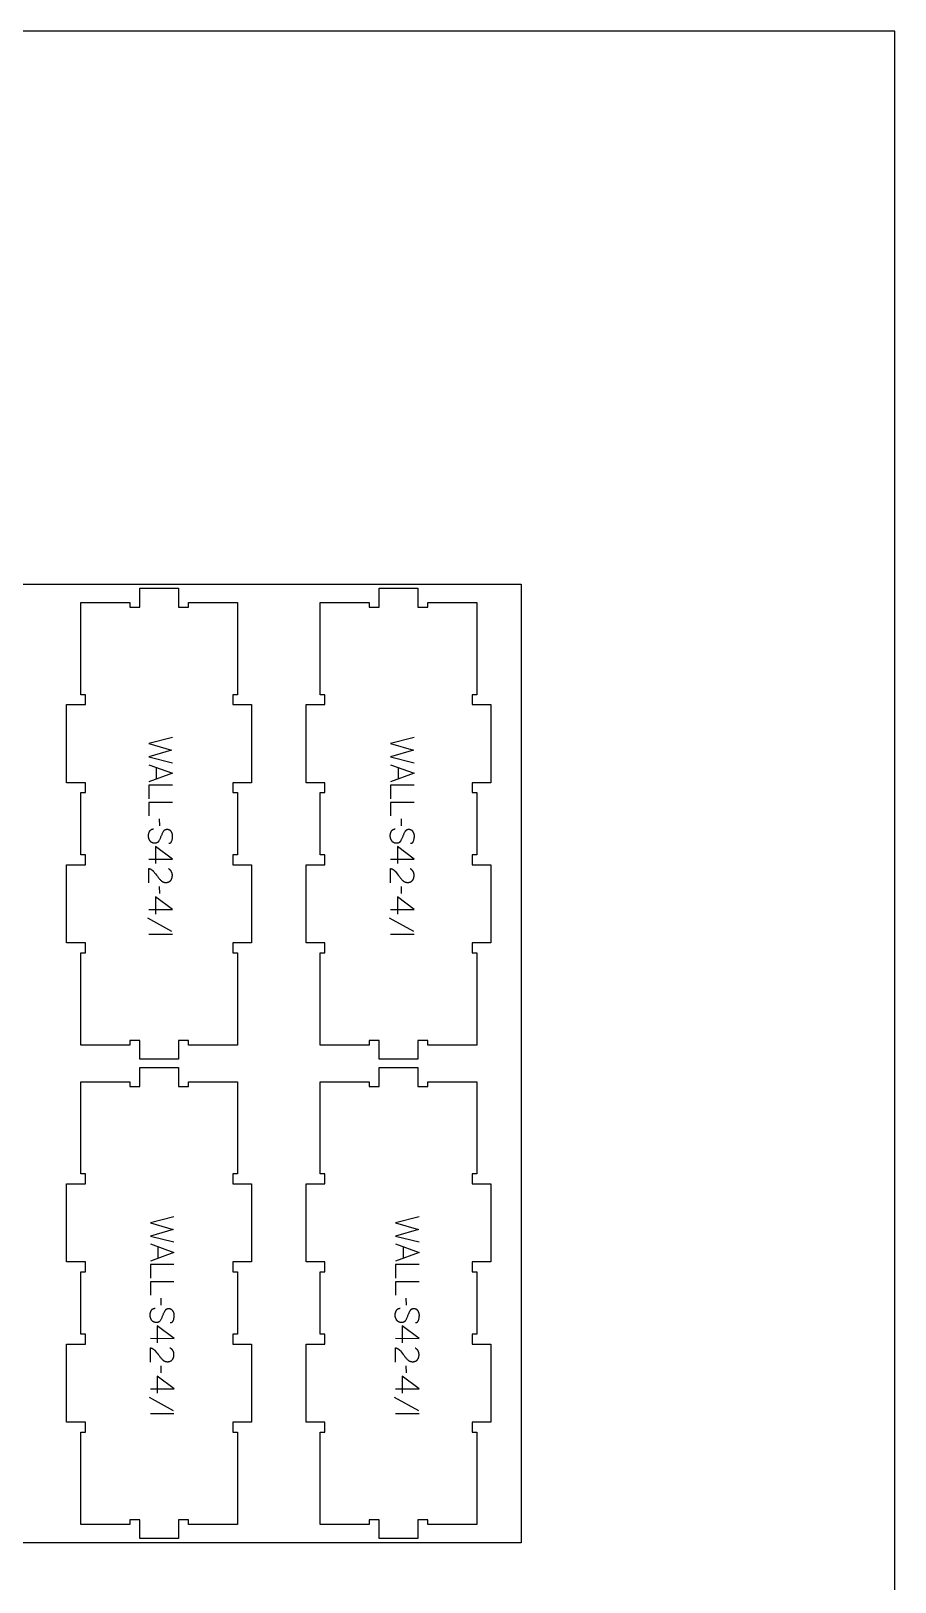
# Model space of a CAD drawing. Extents: x 0 to 4485, y 0 to 10771.
# Drawn here: x 2083 to 3183, y 5619 to 7593 of the extents above; entities that cross this region are included whole.
import ezdxf

# ---------------------------------------------------------------- set-up
doc = ezdxf.new("R2010")
doc.units = 0
for name, color, linetype in [('0_SHEET_SPRUCEPLY_2440X122', 1, 'CONTINUOUS'), ('1_ANYTOOL_1MMDEEP_LABELS_S', 2, 'CONTINUOUS'), ('4_ANYTOOL_CUTTHROUGH_OUTSI', 5, 'CONTINUOUS'), ('DONOTCUT', 7, 'CONTINUOUS')]:
    doc.layers.add(name, color=color, linetype=linetype)

msp = doc.modelspace()

# ---------------------------------------------------------------- linework, layer by layer
at = {"layer": '0_SHEET_SPRUCEPLY_2440X122'}
msp.add_lwpolyline([(2707.5, 6889.4), (2707.5, 5669.4), (267.5, 5669.4), (267.5, 6889.4)], close=True, dxfattribs=at)
at = {"layer": '1_ANYTOOL_1MMDEEP_LABELS_S', "color": 2}
for points in [[(2263.3, 6694.3), (2233.3, 6686.6), (2262.4, 6678.2), (2233.3, 6669.7), (2263.3, 6662.2)], [(2571.1, 6694.3), (2541.1, 6686.6), (2570.2, 6678.2), (2541.1, 6669.7), (2571.1, 6662.2)], [(2233.3, 6659.6), (2263.3, 6648.7), (2233.3, 6637.7)], [(2242.8, 6656.1), (2242.8, 6641.2)], [(2541.1, 6659.6), (2571.1, 6648.7), (2541.1, 6637.7)], [(2550.7, 6656.1), (2550.7, 6641.2)], [(2263.3, 6633.4), (2233.3, 6633.4), (2233.3, 6616.3)], [(2571.1, 6633.4), (2541.1, 6633.4), (2541.1, 6616.3)], [(2263.3, 6611.6), (2233.3, 6611.6), (2233.3, 6594.5)], [(2571.1, 6611.6), (2541.1, 6611.6), (2541.1, 6594.5)], [(2258.7, 6559.6), (2258.9, 6559.6), (2259, 6559.6), (2259.1, 6559.6), (2259.2, 6559.6), (2259.2, 6559.6), (2259.3, 6559.6), (2259.4, 6559.6), (2259.5, 6559.6), (2259.6, 6559.6), (2259.7, 6559.7), (2259.8, 6559.7), (2259.8, 6559.7), (2259.9, 6559.7), (2260, 6559.7), (2260.1, 6559.8), (2260.2, 6559.8), (2260.2, 6559.8), (2260.3, 6559.9), (2260.4, 6559.9), (2260.5, 6559.9), (2260.5, 6560), (2260.6, 6560), (2260.7, 6560), (2260.7, 6560.1), (2260.8, 6560.1), (2260.9, 6560.1), (2261, 6560.2), (2261, 6560.2), (2261.1, 6560.3), (2261.1, 6560.3), (2261.2, 6560.4), (2261.3, 6560.4), (2261.3, 6560.5), (2261.4, 6560.5), (2261.5, 6560.6), (2261.5, 6560.7), (2261.6, 6560.7), (2261.6, 6560.8), (2261.7, 6560.8), (2261.7, 6560.9), (2261.8, 6561), (2261.8, 6561), (2261.9, 6561.1), (2261.9, 6561.2), (2262, 6561.3), (2262, 6561.3), (2262.1, 6561.4), (2262.1, 6561.5), (2262.2, 6561.6), (2262.2, 6561.6), (2262.2, 6561.7), (2262.3, 6561.9), (2262.4, 6562.1), (2262.5, 6562.3), (2262.6, 6562.4), (2262.6, 6562.6), (2262.7, 6562.8), (2262.9, 6563.7), (2263.1, 6564.5), (2263.3, 6565.2), (2263.4, 6566), (2263.4, 6566.4), (2263.5, 6566.8), (2263.5, 6567.1), (2263.6, 6567.5), (2263.6, 6567.9), (2263.6, 6568.2), (2263.6, 6568.6), (2263.6, 6569), (2263.6, 6569.1), (2263.6, 6569.3), (2263.6, 6569.5), (2263.6, 6569.7), (2263.6, 6569.9), (2263.6, 6570.1), (2263.5, 6570.3), (2263.5, 6570.5), (2263.5, 6570.7), (2263.4, 6570.8), (2263.4, 6571), (2263.4, 6571.2), (2263.3, 6571.4), (2263.3, 6571.6), (2263.2, 6571.7), (2263.2, 6571.9), (2263.1, 6572.1), (2263, 6572.3), (2263, 6572.4), (2262.9, 6572.6), (2262.8, 6572.8), (2262.8, 6572.9), (2262.7, 6573.1), (2262.6, 6573.3), (2262.5, 6573.4), (2262.4, 6573.6), (2262.3, 6573.8), (2262.2, 6573.9), (2262.1, 6574.1), (2262, 6574.3), (2261.9, 6574.4), (2261.8, 6574.6), (2261.7, 6574.7), (2261.6, 6574.9), (2261.4, 6575), (2261.3, 6575.1), (2261.2, 6575.3), (2261.1, 6575.4), (2260.9, 6575.5), (2260.8, 6575.7), (2260.7, 6575.8), (2260.5, 6575.9), (2260.4, 6576), (2260.2, 6576.1), (2260.1, 6576.2), (2259.9, 6576.3), (2259.7, 6576.3), (2259.6, 6576.4), (2259.4, 6576.5), (2259.3, 6576.6), (2259.1, 6576.6), (2258.9, 6576.7), (2258.7, 6576.8), (2258.6, 6576.8), (2258.4, 6576.9), (2258.2, 6576.9), (2258, 6576.9), (2257.8, 6577), (2257.6, 6577), (2257.4, 6577), (2257.2, 6577), (2257, 6577), (2256.8, 6577), (2256.6, 6577.1), (2256.4, 6577), (2256.2, 6577), (2256, 6577), (2255.8, 6577), (2255.6, 6577), (2255.4, 6577), (2255.2, 6576.9), (2255, 6576.9), (2254.8, 6576.8), (2254.6, 6576.8), (2254.4, 6576.7), (2254.3, 6576.7), (2254.2, 6576.6), (2254.1, 6576.6), (2254, 6576.5), (2253.9, 6576.5), (2253.8, 6576.5), (2253.8, 6576.4), (2253.7, 6576.4), (2253.6, 6576.3), (2253.5, 6576.3), (2253.4, 6576.3), (2253.4, 6576.2), (2253.3, 6576.2), (2253.2, 6576.1), (2253.1, 6576.1), (2253.1, 6576), (2253, 6575.9), (2252.9, 6575.9), (2252.8, 6575.8), (2252.8, 6575.8), (2252.7, 6575.7), (2252.6, 6575.7), (2252.6, 6575.6), (2252.5, 6575.5), (2252.4, 6575.5), (2252.3, 6575.3), (2252.2, 6575.2), (2252.1, 6575), (2252, 6574.9), (2251.8, 6574.7), (2251.7, 6574.6), (2251.6, 6574.4), (2251.5, 6574.2), (2251.1, 6573.5), (2250.8, 6572.8), (2250.4, 6572), (2250, 6571.3), (2249.7, 6570.5), (2249.4, 6569.7), (2249, 6568.9), (2248.7, 6568.1), (2248.4, 6567.2), (2248.1, 6566.4), (2247.7, 6565.6), (2247.4, 6564.9), (2247, 6564.1), (2246.6, 6563.4), (2246.2, 6562.7), (2245.8, 6562), (2245.7, 6561.8), (2245.6, 6561.7), (2245.5, 6561.5), (2245.4, 6561.5), (2245.3, 6561.4), (2245.3, 6561.3), (2245.2, 6561.2), (2245.1, 6561.2), (2245.1, 6561.1), (2245, 6561), (2244.9, 6561), (2244.9, 6560.9), (2244.8, 6560.8), (2244.7, 6560.8), (2244.7, 6560.7), (2244.6, 6560.7), (2244.5, 6560.6), (2244.4, 6560.6), (2244.4, 6560.5), (2244.3, 6560.5), (2244.2, 6560.4), (2244.1, 6560.4), (2244.1, 6560.3), (2244, 6560.3), (2243.9, 6560.2), (2243.8, 6560.2), (2243.7, 6560.1), (2243.7, 6560.1), (2243.6, 6560.1), (2243.5, 6560), (2243.4, 6560), (2243.3, 6560), (2243.2, 6559.9), (2243.1, 6559.9), (2243, 6559.9), (2243, 6559.8), (2242.9, 6559.8), (2242.7, 6559.8), (2242.5, 6559.7), (2242.3, 6559.7), (2242.1, 6559.6), (2241.9, 6559.6), (2241.7, 6559.6), (2241.5, 6559.6), (2241.2, 6559.6), (2241, 6559.6), (2240.8, 6559.6), (2240.6, 6559.6), (2240.3, 6559.6), (2240.1, 6559.6), (2239.9, 6559.7), (2239.7, 6559.7), (2239.4, 6559.7), (2239.2, 6559.8), (2239, 6559.8), (2238.8, 6559.9), (2238.6, 6559.9), (2238.4, 6560), (2238.2, 6560), (2238, 6560.1), (2237.8, 6560.2), (2237.6, 6560.3), (2237.5, 6560.4), (2237.3, 6560.5), (2237.1, 6560.6), (2236.9, 6560.7), (2236.8, 6560.8), (2236.6, 6560.9), (2236.4, 6561), (2236.3, 6561.1), (2236.1, 6561.2), (2236, 6561.4), (2235.8, 6561.5), (2235.7, 6561.6), (2235.5, 6561.8), (2235.4, 6561.9), (2235.3, 6562.1), (2235.2, 6562.3), (2235, 6562.4), (2234.9, 6562.6), (2234.8, 6562.8), (2234.6, 6563.1), (2234.4, 6563.5), (2234.2, 6563.9), (2234, 6564.2), (2233.8, 6564.6), (2233.7, 6565), (2233.6, 6565.2), (2233.5, 6565.4), (2233.5, 6565.6), (2233.4, 6565.8), (2233.4, 6566), (2233.3, 6566.2), (2233.3, 6566.3), (2233.2, 6566.5), (2233.2, 6566.7), (2233.1, 6566.9), (2233.1, 6567.1), (2233.1, 6567.3), (2233, 6567.5), (2233, 6567.7), (2233, 6568.1), (2232.9, 6568.6), (2232.9, 6569), (2232.9, 6569.4), (2232.9, 6569.8), (2233, 6570.2), (2233, 6570.6), (2233.1, 6571), (2233.1, 6571.4), (2233.2, 6571.8), (2233.3, 6572.1), (2233.4, 6572.5), (2233.5, 6572.9), (2233.6, 6573.3), (2233.8, 6573.6), (2233.9, 6574), (2234.1, 6574.3), (2234.3, 6574.7), (2234.5, 6575), (2234.6, 6575.2), (2234.7, 6575.4), (2234.8, 6575.5), (2234.9, 6575.7), (2235, 6575.8), (2235.1, 6576), (2235.2, 6576.1), (2235.4, 6576.2), (2235.5, 6576.4), (2235.6, 6576.5), (2235.7, 6576.6), (2235.9, 6576.7), (2235.9, 6576.8), (2236, 6576.8), (2236.1, 6576.9), (2236.2, 6576.9), (2236.2, 6577), (2236.3, 6577), (2236.4, 6577.1), (2236.4, 6577.1), (2236.5, 6577.1), (2236.6, 6577.2), (2236.7, 6577.2), (2236.7, 6577.3), (2236.8, 6577.3), (2236.9, 6577.3), (2237, 6577.4), (2237, 6577.4), (2237.1, 6577.4), (2237.2, 6577.5), (2237.3, 6577.5), (2237.4, 6577.5), (2237.5, 6577.6), (2237.7, 6577.6), (2237.9, 6577.6), (2238, 6577.7), (2238.2, 6577.7), (2238.4, 6577.7), (2238.6, 6577.8), (2238.8, 6577.8), (2239, 6577.8), (2239.1, 6577.8)], [(2247.2, 6581.8), (2247.1, 6590.6)], [(2566.5, 6559.6), (2566.7, 6559.6), (2566.8, 6559.6), (2566.9, 6559.6), (2567, 6559.6), (2567.1, 6559.6), (2567.2, 6559.6), (2567.2, 6559.6), (2567.3, 6559.6), (2567.4, 6559.6), (2567.5, 6559.7), (2567.6, 6559.7), (2567.7, 6559.7), (2567.7, 6559.7), (2567.8, 6559.7), (2567.9, 6559.8), (2568, 6559.8), (2568.1, 6559.8), (2568.1, 6559.9), (2568.2, 6559.9), (2568.3, 6559.9), (2568.4, 6560), (2568.4, 6560), (2568.5, 6560), (2568.6, 6560.1), (2568.6, 6560.1), (2568.7, 6560.1), (2568.8, 6560.2), (2568.8, 6560.2), (2568.9, 6560.3), (2569, 6560.3), (2569, 6560.4), (2569.1, 6560.4), (2569.2, 6560.5), (2569.2, 6560.5), (2569.3, 6560.6), (2569.3, 6560.7), (2569.4, 6560.7), (2569.4, 6560.8), (2569.5, 6560.8), (2569.6, 6560.9), (2569.6, 6561), (2569.7, 6561), (2569.7, 6561.1), (2569.8, 6561.2), (2569.8, 6561.3), (2569.9, 6561.3), (2569.9, 6561.4), (2569.9, 6561.5), (2570, 6561.6), (2570, 6561.6), (2570.1, 6561.7), (2570.2, 6561.9), (2570.2, 6562.1), (2570.3, 6562.3), (2570.4, 6562.4), (2570.4, 6562.6), (2570.5, 6562.8), (2570.7, 6563.7), (2570.9, 6564.5), (2571.1, 6565.2), (2571.2, 6566), (2571.3, 6566.4), (2571.3, 6566.8), (2571.4, 6567.1), (2571.4, 6567.5), (2571.4, 6567.9), (2571.4, 6568.2), (2571.4, 6568.6), (2571.4, 6569), (2571.4, 6569.1), (2571.4, 6569.3), (2571.4, 6569.5), (2571.4, 6569.7), (2571.4, 6569.9), (2571.4, 6570.1), (2571.4, 6570.3), (2571.3, 6570.5), (2571.3, 6570.7), (2571.3, 6570.8), (2571.2, 6571), (2571.2, 6571.2), (2571.1, 6571.4), (2571.1, 6571.6), (2571, 6571.7), (2571, 6571.9), (2570.9, 6572.1), (2570.9, 6572.3), (2570.8, 6572.4), (2570.7, 6572.6), (2570.7, 6572.8), (2570.6, 6572.9), (2570.5, 6573.1), (2570.4, 6573.3), (2570.3, 6573.4), (2570.2, 6573.6), (2570.1, 6573.8), (2570, 6573.9), (2569.9, 6574.1), (2569.8, 6574.3), (2569.7, 6574.4), (2569.6, 6574.6), (2569.5, 6574.7), (2569.4, 6574.9), (2569.3, 6575), (2569.1, 6575.1), (2569, 6575.3), (2568.9, 6575.4), (2568.8, 6575.5), (2568.6, 6575.7), (2568.5, 6575.8), (2568.3, 6575.9), (2568.2, 6576), (2568, 6576.1), (2567.9, 6576.2), (2567.7, 6576.3), (2567.6, 6576.3), (2567.4, 6576.4), (2567.2, 6576.5), (2567.1, 6576.6), (2566.9, 6576.6), (2566.7, 6576.7), (2566.6, 6576.8), (2566.4, 6576.8), (2566.2, 6576.9), (2566, 6576.9), (2565.8, 6576.9), (2565.6, 6577), (2565.4, 6577), (2565.2, 6577), (2565, 6577), (2564.8, 6577), (2564.6, 6577), (2564.4, 6577.1), (2564.2, 6577), (2564, 6577), (2563.8, 6577), (2563.6, 6577), (2563.4, 6577), (2563.2, 6577), (2563, 6576.9), (2562.8, 6576.9), (2562.6, 6576.8), (2562.4, 6576.8), (2562.3, 6576.7), (2562.1, 6576.7), (2562, 6576.6), (2561.9, 6576.6), (2561.8, 6576.5), (2561.7, 6576.5), (2561.7, 6576.5), (2561.6, 6576.4), (2561.5, 6576.4), (2561.4, 6576.3), (2561.3, 6576.3), (2561.3, 6576.3), (2561.2, 6576.2), (2561.1, 6576.2), (2561, 6576.1), (2561, 6576.1), (2560.9, 6576), (2560.8, 6575.9), (2560.7, 6575.9), (2560.7, 6575.8), (2560.6, 6575.8), (2560.5, 6575.7), (2560.5, 6575.7), (2560.4, 6575.6), (2560.3, 6575.5), (2560.3, 6575.5), (2560.1, 6575.3), (2560, 6575.2), (2559.9, 6575), (2559.8, 6574.9), (2559.7, 6574.7), (2559.6, 6574.6), (2559.5, 6574.4), (2559.4, 6574.2), (2559, 6573.5), (2558.6, 6572.8), (2558.2, 6572), (2557.9, 6571.3), (2557.5, 6570.5), (2557.2, 6569.7), (2556.9, 6568.9), (2556.6, 6568.1), (2556.2, 6567.2), (2555.9, 6566.4), (2555.6, 6565.6), (2555.2, 6564.9), (2554.8, 6564.1), (2554.4, 6563.4), (2554, 6562.7), (2553.6, 6562), (2553.5, 6561.8), (2553.4, 6561.7), (2553.3, 6561.5), (2553.2, 6561.5), (2553.2, 6561.4), (2553.1, 6561.3), (2553, 6561.2), (2553, 6561.2), (2552.9, 6561.1), (2552.8, 6561), (2552.8, 6561), (2552.7, 6560.9), (2552.6, 6560.8), (2552.6, 6560.8), (2552.5, 6560.7), (2552.4, 6560.7), (2552.3, 6560.6), (2552.3, 6560.6), (2552.2, 6560.5), (2552.1, 6560.5), (2552, 6560.4), (2552, 6560.4), (2551.9, 6560.3), (2551.8, 6560.3), (2551.7, 6560.2), (2551.6, 6560.2), (2551.6, 6560.1), (2551.5, 6560.1), (2551.4, 6560.1), (2551.3, 6560), (2551.2, 6560), (2551.1, 6560), (2551, 6559.9), (2551, 6559.9), (2550.9, 6559.9), (2550.8, 6559.8), (2550.7, 6559.8), (2550.5, 6559.8), (2550.3, 6559.7), (2550.1, 6559.7), (2549.9, 6559.6), (2549.7, 6559.6), (2549.5, 6559.6), (2549.3, 6559.6), (2549.1, 6559.6), (2548.9, 6559.6), (2548.6, 6559.6), (2548.4, 6559.6), (2548.2, 6559.6), (2547.9, 6559.6), (2547.7, 6559.7), (2547.5, 6559.7), (2547.3, 6559.7), (2547.1, 6559.8), (2546.8, 6559.8), (2546.6, 6559.9), (2546.4, 6559.9), (2546.2, 6560), (2546, 6560), (2545.8, 6560.1), (2545.6, 6560.2), (2545.5, 6560.3), (2545.3, 6560.4), (2545.1, 6560.5), (2544.9, 6560.6), (2544.7, 6560.7), (2544.6, 6560.8), (2544.4, 6560.9), (2544.3, 6561), (2544.1, 6561.1), (2543.9, 6561.2), (2543.8, 6561.4), (2543.7, 6561.5), (2543.5, 6561.6), (2543.4, 6561.8), (2543.2, 6561.9), (2543.1, 6562.1), (2543, 6562.3), (2542.9, 6562.4), (2542.7, 6562.6), (2542.6, 6562.8), (2542.4, 6563.1), (2542.2, 6563.5), (2542, 6563.9), (2541.8, 6564.2), (2541.7, 6564.6), (2541.5, 6565), (2541.4, 6565.2), (2541.4, 6565.4), (2541.3, 6565.6), (2541.2, 6565.8), (2541.2, 6566), (2541.1, 6566.2), (2541.1, 6566.3), (2541, 6566.5), (2541, 6566.7), (2541, 6566.9), (2540.9, 6567.1), (2540.9, 6567.3), (2540.9, 6567.5), (2540.8, 6567.7), (2540.8, 6568.1), (2540.8, 6568.6), (2540.8, 6569), (2540.8, 6569.4), (2540.8, 6569.8), (2540.8, 6570.2), (2540.8, 6570.6), (2540.9, 6571), (2541, 6571.4), (2541, 6571.8), (2541.1, 6572.1), (2541.2, 6572.5), (2541.3, 6572.9), (2541.5, 6573.3), (2541.6, 6573.6), (2541.8, 6574), (2541.9, 6574.3), (2542.1, 6574.7), (2542.3, 6575), (2542.4, 6575.2), (2542.5, 6575.4), (2542.6, 6575.5), (2542.7, 6575.7), (2542.8, 6575.8), (2542.9, 6576), (2543.1, 6576.1), (2543.2, 6576.2), (2543.3, 6576.4), (2543.4, 6576.5), (2543.6, 6576.6), (2543.7, 6576.7), (2543.8, 6576.8), (2543.8, 6576.8), (2543.9, 6576.9), (2544, 6576.9), (2544, 6577), (2544.1, 6577), (2544.2, 6577.1), (2544.3, 6577.1), (2544.3, 6577.1), (2544.4, 6577.2), (2544.5, 6577.2), (2544.6, 6577.3), (2544.6, 6577.3), (2544.7, 6577.3), (2544.8, 6577.4), (2544.9, 6577.4), (2544.9, 6577.4), (2545, 6577.5), (2545.1, 6577.5), (2545.2, 6577.5), (2545.4, 6577.6), (2545.5, 6577.6), (2545.7, 6577.6), (2545.9, 6577.7), (2546, 6577.7), (2546.2, 6577.7), (2546.4, 6577.8), (2546.6, 6577.8), (2546.8, 6577.8), (2547, 6577.8)], [(2555, 6581.8), (2554.9, 6590.6)], [(2233.3, 6539.6), (2263.3, 6539.5), (2241.9, 6555.5)], [(2241.9, 6555.5), (2241.9, 6533.8)], [(2541.1, 6539.6), (2571.1, 6539.5), (2549.8, 6555.5)], [(2549.8, 6555.5), (2549.8, 6533.8)], [(2233.3, 6509.3), (2233.4, 6527.6), (2233.8, 6527.5), (2234, 6527.4), (2234.3, 6527.3), (2234.5, 6527.2), (2234.7, 6527.2), (2234.9, 6527.1), (2235.1, 6527), (2235.3, 6526.9), (2235.5, 6526.8), (2235.8, 6526.7), (2236, 6526.5), (2236.2, 6526.4), (2236.4, 6526.3), (2236.5, 6526.2), (2236.7, 6526.1), (2236.9, 6525.9), (2237.1, 6525.8), (2237.3, 6525.7), (2237.5, 6525.5), (2237.7, 6525.4), (2237.9, 6525.2), (2238, 6525.1), (2238.2, 6524.9), (2238.4, 6524.8), (2238.5, 6524.6), (2238.7, 6524.5), (2238.9, 6524.3), (2239, 6524.1), (2239.2, 6523.9), (2239.5, 6523.6), (2240.7, 6522.1), (2241.9, 6520.6), (2243.1, 6519.1), (2244.2, 6517.6), (2244.8, 6516.8), (2245.3, 6516.1), (2245.9, 6515.4), (2246.5, 6514.7), (2247.1, 6514), (2247.7, 6513.4), (2248.3, 6512.8), (2248.9, 6512.2), (2249.1, 6512), (2249.2, 6511.9), (2249.4, 6511.7), (2249.6, 6511.6), (2249.7, 6511.5), (2249.9, 6511.4), (2250.1, 6511.2), (2250.2, 6511.1), (2250.4, 6511), (2250.6, 6510.9), (2250.8, 6510.8), (2250.9, 6510.7), (2251.1, 6510.6), (2251.3, 6510.6), (2251.5, 6510.5), (2251.7, 6510.4), (2251.9, 6510.3), (2252.1, 6510.3), (2252.3, 6510.2), (2252.5, 6510.1), (2252.7, 6510.1), (2252.9, 6510), (2253.1, 6510), (2253.3, 6510), (2253.5, 6509.9), (2253.7, 6509.9), (2253.9, 6509.9), (2254.2, 6509.8), (2254.4, 6509.8), (2254.6, 6509.8), (2254.8, 6509.8), (2255, 6509.8), (2255.3, 6509.8), (2255.5, 6509.8), (2255.8, 6509.8), (2256, 6509.8), (2256.3, 6509.9), (2256.5, 6509.9), (2256.7, 6509.9), (2256.9, 6510), (2257.2, 6510), (2257.4, 6510.1), (2257.6, 6510.1), (2257.8, 6510.2), (2258, 6510.2), (2258.2, 6510.3), (2258.4, 6510.4), (2258.6, 6510.4), (2258.8, 6510.5), (2259, 6510.6), (2259.2, 6510.7), (2259.3, 6510.8), (2259.5, 6510.9), (2259.7, 6511), (2259.8, 6511.1), (2260, 6511.2), (2260.2, 6511.4), (2260.3, 6511.5), (2260.5, 6511.6), (2260.6, 6511.7), (2260.8, 6511.9), (2260.9, 6512), (2261, 6512.2), (2261.2, 6512.3), (2261.3, 6512.5), (2261.4, 6512.7), (2261.6, 6512.8), (2261.7, 6513), (2261.8, 6513.2), (2261.9, 6513.3), (2262, 6513.5), (2262.1, 6513.7), (2262.2, 6513.9), (2262.3, 6514), (2262.4, 6514.2), (2262.5, 6514.4), (2262.5, 6514.6), (2262.6, 6514.8), (2262.7, 6515), (2262.8, 6515.2), (2262.8, 6515.4), (2262.9, 6515.6), (2262.9, 6515.8), (2263, 6516), (2263, 6516.2), (2263.1, 6516.4), (2263.1, 6516.7), (2263.1, 6516.9), (2263.2, 6517.1), (2263.2, 6517.3), (2263.2, 6517.5), (2263.2, 6517.8), (2263.3, 6518), (2263.3, 6518.2), (2263.3, 6518.7), (2263.3, 6519.1), (2263.3, 6519.4), (2263.2, 6519.8), (2263.2, 6520.1), (2263.2, 6520.5), (2263.1, 6520.8), (2263, 6521.1), (2263, 6521.5), (2262.9, 6521.8), (2262.8, 6521.9), (2262.8, 6522.1), (2262.7, 6522.2), (2262.7, 6522.4), (2262.6, 6522.5), (2262.6, 6522.7), (2262.5, 6522.8), (2262.4, 6523), (2262.4, 6523.1), (2262.3, 6523.3), (2262.2, 6523.4), (2262.2, 6523.5), (2262.1, 6523.7), (2262, 6523.8), (2261.9, 6523.9), (2261.8, 6524.1), (2261.8, 6524.2), (2261.7, 6524.3), (2261.6, 6524.4), (2261.5, 6524.6), (2261.4, 6524.7), (2261.3, 6524.8), (2261.2, 6524.9), (2261.1, 6525), (2261, 6525.2), (2260.9, 6525.3), (2260.8, 6525.4), (2260.6, 6525.5), (2260.5, 6525.6), (2260.4, 6525.7), (2260.3, 6525.8), (2260.2, 6525.9), (2259.9, 6526.1), (2259.6, 6526.3), (2259.4, 6526.5), (2259.1, 6526.7), (2258.8, 6526.9), (2258.5, 6527), (2258.2, 6527.2)], [(2541.1, 6509.3), (2541.2, 6527.6), (2541.6, 6527.5), (2541.9, 6527.4), (2542.1, 6527.3), (2542.3, 6527.2), (2542.5, 6527.2), (2542.7, 6527.1), (2543, 6527), (2543.2, 6526.9), (2543.4, 6526.8), (2543.6, 6526.7), (2543.8, 6526.5), (2544, 6526.4), (2544.2, 6526.3), (2544.4, 6526.2), (2544.6, 6526.1), (2544.8, 6525.9), (2544.9, 6525.8), (2545.1, 6525.7), (2545.3, 6525.5), (2545.5, 6525.4), (2545.7, 6525.2), (2545.9, 6525.1), (2546, 6524.9), (2546.2, 6524.8), (2546.4, 6524.6), (2546.5, 6524.5), (2546.7, 6524.3), (2546.9, 6524.1), (2547, 6523.9), (2547.3, 6523.6), (2548.6, 6522.1), (2549.7, 6520.6), (2550.9, 6519.1), (2552, 6517.6), (2552.6, 6516.8), (2553.2, 6516.1), (2553.7, 6515.4), (2554.3, 6514.7), (2554.9, 6514), (2555.5, 6513.4), (2556.1, 6512.8), (2556.7, 6512.2), (2556.9, 6512), (2557.1, 6511.9), (2557.2, 6511.7), (2557.4, 6511.6), (2557.5, 6511.5), (2557.7, 6511.4), (2557.9, 6511.2), (2558.1, 6511.1), (2558.2, 6511), (2558.4, 6510.9), (2558.6, 6510.8), (2558.8, 6510.7), (2559, 6510.6), (2559.1, 6510.6), (2559.3, 6510.5), (2559.5, 6510.4), (2559.7, 6510.3), (2559.9, 6510.3), (2560.1, 6510.2), (2560.3, 6510.1), (2560.5, 6510.1), (2560.7, 6510), (2560.9, 6510), (2561.1, 6510), (2561.3, 6509.9), (2561.5, 6509.9), (2561.8, 6509.9), (2562, 6509.8), (2562.2, 6509.8), (2562.4, 6509.8), (2562.6, 6509.8), (2562.9, 6509.8), (2563.1, 6509.8), (2563.4, 6509.8), (2563.6, 6509.8), (2563.8, 6509.8), (2564.1, 6509.9), (2564.3, 6509.9), (2564.5, 6509.9), (2564.8, 6510), (2565, 6510), (2565.2, 6510.1), (2565.4, 6510.1), (2565.6, 6510.2), (2565.8, 6510.2), (2566, 6510.3), (2566.2, 6510.4), (2566.4, 6510.4), (2566.6, 6510.5), (2566.8, 6510.6), (2567, 6510.7), (2567.2, 6510.8), (2567.3, 6510.9), (2567.5, 6511), (2567.7, 6511.1), (2567.8, 6511.2), (2568, 6511.4), (2568.1, 6511.5), (2568.3, 6511.6), (2568.4, 6511.7), (2568.6, 6511.9), (2568.7, 6512), (2568.9, 6512.2), (2569, 6512.3), (2569.1, 6512.5), (2569.3, 6512.7), (2569.4, 6512.8), (2569.5, 6513), (2569.6, 6513.2), (2569.7, 6513.3), (2569.8, 6513.5), (2569.9, 6513.7), (2570, 6513.9), (2570.1, 6514), (2570.2, 6514.2), (2570.3, 6514.4), (2570.4, 6514.6), (2570.4, 6514.8), (2570.5, 6515), (2570.6, 6515.2), (2570.6, 6515.4), (2570.7, 6515.6), (2570.8, 6515.8), (2570.8, 6516), (2570.9, 6516.2), (2570.9, 6516.4), (2570.9, 6516.7), (2571, 6516.9), (2571, 6517.1), (2571, 6517.3), (2571, 6517.5), (2571.1, 6517.8), (2571.1, 6518), (2571.1, 6518.2), (2571.1, 6518.7), (2571.1, 6519.1), (2571.1, 6519.4), (2571.1, 6519.8), (2571, 6520.1), (2571, 6520.5), (2570.9, 6520.8), (2570.9, 6521.1), (2570.8, 6521.5), (2570.7, 6521.8), (2570.7, 6521.9), (2570.6, 6522.1), (2570.6, 6522.2), (2570.5, 6522.4), (2570.4, 6522.5), (2570.4, 6522.7), (2570.3, 6522.8), (2570.3, 6523), (2570.2, 6523.1), (2570.1, 6523.3), (2570.1, 6523.4), (2570, 6523.5), (2569.9, 6523.7), (2569.8, 6523.8), (2569.7, 6523.9), (2569.7, 6524.1), (2569.6, 6524.2), (2569.5, 6524.3), (2569.4, 6524.4), (2569.3, 6524.6), (2569.2, 6524.7), (2569.1, 6524.8), (2569, 6524.9), (2568.9, 6525), (2568.8, 6525.2), (2568.7, 6525.3), (2568.6, 6525.4), (2568.5, 6525.5), (2568.4, 6525.6), (2568.2, 6525.7), (2568.1, 6525.8), (2568, 6525.9), (2567.7, 6526.1), (2567.5, 6526.3), (2567.2, 6526.5), (2566.9, 6526.7), (2566.6, 6526.9), (2566.3, 6527), (2566, 6527.2)], [(2247.2, 6495.6), (2247.1, 6504.4)], [(2555, 6495.6), (2554.9, 6504.4)], [(2233.3, 6475.4), (2263.3, 6475.3), (2241.9, 6491.3)], [(2241.9, 6491.3), (2241.9, 6469.6)], [(2541.1, 6475.4), (2571.1, 6475.3), (2549.8, 6491.3)], [(2549.8, 6491.3), (2549.8, 6469.6)], [(2262.8, 6447.2), (2232, 6464.3)], [(2570.6, 6447.2), (2539.9, 6464.3)], [(2263.3, 6443.6), (2233.3, 6443.6)], [(2571.1, 6443.6), (2541.1, 6443.6)], [(2265.3, 6084.3), (2235.3, 6076.6), (2264.4, 6068.2), (2235.3, 6059.7), (2265.3, 6052.2)], [(2577.4, 6084.3), (2547.4, 6076.6), (2576.5, 6068.2), (2547.4, 6059.7), (2577.4, 6052.2)], [(2235.3, 6049.6), (2265.3, 6038.7), (2235.3, 6027.7)], [(2244.9, 6046.1), (2244.9, 6031.2)], [(2547.4, 6049.6), (2577.4, 6038.7), (2547.4, 6027.7)], [(2557, 6046.1), (2557, 6031.2)], [(2265.3, 6023.4), (2235.3, 6023.4), (2235.3, 6006.3)], [(2577.4, 6023.4), (2547.4, 6023.4), (2547.4, 6006.3)], [(2265.3, 6001.6), (2235.3, 6001.6), (2235.3, 5984.5)], [(2577.4, 6001.6), (2547.4, 6001.6), (2547.4, 5984.5)], [(2260.7, 5949.6), (2260.9, 5949.6), (2261, 5949.6), (2261.1, 5949.6), (2261.2, 5949.6), (2261.3, 5949.6), (2261.4, 5949.6), (2261.5, 5949.6), (2261.6, 5949.6), (2261.6, 5949.6), (2261.7, 5949.7), (2261.8, 5949.7), (2261.9, 5949.7), (2262, 5949.7), (2262.1, 5949.7), (2262.1, 5949.8), (2262.2, 5949.8), (2262.3, 5949.8), (2262.4, 5949.9), (2262.4, 5949.9), (2262.5, 5949.9), (2262.6, 5950), (2262.7, 5950), (2262.7, 5950), (2262.8, 5950.1), (2262.9, 5950.1), (2262.9, 5950.1), (2263, 5950.2), (2263.1, 5950.2), (2263.1, 5950.3), (2263.2, 5950.3), (2263.3, 5950.4), (2263.3, 5950.4), (2263.4, 5950.5), (2263.4, 5950.5), (2263.5, 5950.6), (2263.6, 5950.7), (2263.6, 5950.7), (2263.7, 5950.8), (2263.7, 5950.8), (2263.8, 5950.9), (2263.8, 5951), (2263.9, 5951), (2263.9, 5951.1), (2264, 5951.2), (2264, 5951.3), (2264.1, 5951.3), (2264.1, 5951.4), (2264.2, 5951.5), (2264.2, 5951.6), (2264.3, 5951.6), (2264.3, 5951.7), (2264.4, 5951.9), (2264.5, 5952.1), (2264.5, 5952.3), (2264.6, 5952.4), (2264.7, 5952.6), (2264.7, 5952.8), (2265, 5953.7), (2265.1, 5954.5), (2265.3, 5955.2), (2265.4, 5956), (2265.5, 5956.4), (2265.5, 5956.8), (2265.6, 5957.1), (2265.6, 5957.5), (2265.6, 5957.9), (2265.7, 5958.2), (2265.7, 5958.6), (2265.7, 5959), (2265.7, 5959.1), (2265.7, 5959.3), (2265.7, 5959.5), (2265.6, 5959.7), (2265.6, 5959.9), (2265.6, 5960.1), (2265.6, 5960.3), (2265.6, 5960.5), (2265.5, 5960.7), (2265.5, 5960.8), (2265.5, 5961), (2265.4, 5961.2), (2265.4, 5961.4), (2265.3, 5961.6), (2265.3, 5961.7), (2265.2, 5961.9), (2265.2, 5962.1), (2265.1, 5962.3), (2265, 5962.4), (2265, 5962.6), (2264.9, 5962.8), (2264.8, 5962.9), (2264.7, 5963.1), (2264.7, 5963.3), (2264.6, 5963.4), (2264.5, 5963.6), (2264.4, 5963.8), (2264.3, 5963.9), (2264.2, 5964.1), (2264.1, 5964.3), (2264, 5964.4), (2263.9, 5964.6), (2263.7, 5964.7), (2263.6, 5964.9), (2263.5, 5965), (2263.4, 5965.1), (2263.2, 5965.3), (2263.1, 5965.4), (2263, 5965.5), (2262.8, 5965.7), (2262.7, 5965.8), (2262.6, 5965.9), (2262.4, 5966), (2262.3, 5966.1), (2262.1, 5966.2), (2262, 5966.3), (2261.8, 5966.3), (2261.6, 5966.4), (2261.5, 5966.5), (2261.3, 5966.6), (2261.1, 5966.6), (2261, 5966.7), (2260.8, 5966.8), (2260.6, 5966.8), (2260.4, 5966.9), (2260.2, 5966.9), (2260.1, 5966.9), (2259.9, 5967), (2259.7, 5967), (2259.5, 5967), (2259.3, 5967), (2259.1, 5967), (2258.9, 5967), (2258.6, 5967.1), (2258.4, 5967), (2258.2, 5967), (2258, 5967), (2257.8, 5967), (2257.6, 5967), (2257.4, 5967), (2257.2, 5966.9), (2257, 5966.9), (2256.8, 5966.8), (2256.7, 5966.8), (2256.5, 5966.7), (2256.3, 5966.7), (2256.2, 5966.6), (2256.1, 5966.6), (2256.1, 5966.5), (2256, 5966.5), (2255.9, 5966.5), (2255.8, 5966.4), (2255.7, 5966.4), (2255.6, 5966.3), (2255.6, 5966.3), (2255.5, 5966.3), (2255.4, 5966.2), (2255.3, 5966.2), (2255.3, 5966.1), (2255.2, 5966.1), (2255.1, 5966), (2255, 5965.9), (2255, 5965.9), (2254.9, 5965.8), (2254.8, 5965.8), (2254.8, 5965.7), (2254.7, 5965.7), (2254.6, 5965.6), (2254.6, 5965.5), (2254.5, 5965.5), (2254.4, 5965.3), (2254.3, 5965.2), (2254.1, 5965), (2254, 5964.9), (2253.9, 5964.7), (2253.8, 5964.6), (2253.7, 5964.4), (2253.6, 5964.2), (2253.2, 5963.5), (2252.8, 5962.8), (2252.5, 5962), (2252.1, 5961.3), (2251.8, 5960.5), (2251.4, 5959.7), (2251.1, 5958.9), (2250.8, 5958.1), (2250.5, 5957.2), (2250.1, 5956.4), (2249.8, 5955.6), (2249.4, 5954.9), (2249.1, 5954.1), (2248.7, 5953.4), (2248.3, 5952.7), (2247.8, 5952), (2247.7, 5951.8), (2247.6, 5951.7), (2247.5, 5951.5), (2247.5, 5951.5), (2247.4, 5951.4), (2247.3, 5951.3), (2247.3, 5951.2), (2247.2, 5951.2), (2247.1, 5951.1), (2247.1, 5951), (2247, 5951), (2246.9, 5950.9), (2246.9, 5950.8), (2246.8, 5950.8), (2246.7, 5950.7), (2246.7, 5950.7), (2246.6, 5950.6), (2246.5, 5950.6), (2246.4, 5950.5), (2246.4, 5950.5), (2246.3, 5950.4), (2246.2, 5950.4), (2246.1, 5950.3), (2246, 5950.3), (2246, 5950.2), (2245.9, 5950.2), (2245.8, 5950.1), (2245.7, 5950.1), (2245.6, 5950.1), (2245.5, 5950), (2245.5, 5950), (2245.4, 5950), (2245.3, 5949.9), (2245.2, 5949.9), (2245.1, 5949.9), (2245, 5949.8), (2244.9, 5949.8), (2244.7, 5949.8), (2244.5, 5949.7), (2244.3, 5949.7), (2244.1, 5949.6), (2243.9, 5949.6), (2243.7, 5949.6), (2243.5, 5949.6), (2243.3, 5949.6), (2243.1, 5949.6), (2242.9, 5949.6), (2242.6, 5949.6), (2242.4, 5949.6), (2242.2, 5949.6), (2241.9, 5949.7), (2241.7, 5949.7), (2241.5, 5949.7), (2241.3, 5949.8), (2241.1, 5949.8), (2240.9, 5949.9), (2240.7, 5949.9), (2240.5, 5950), (2240.3, 5950), (2240.1, 5950.1), (2239.9, 5950.2), (2239.7, 5950.3), (2239.5, 5950.4), (2239.3, 5950.5), (2239.2, 5950.6), (2239, 5950.7), (2238.8, 5950.8), (2238.7, 5950.9), (2238.5, 5951), (2238.3, 5951.1), (2238.2, 5951.2), (2238, 5951.4), (2237.9, 5951.5), (2237.7, 5951.6), (2237.6, 5951.8), (2237.5, 5951.9), (2237.3, 5952.1), (2237.2, 5952.3), (2237.1, 5952.4), (2237, 5952.6), (2236.9, 5952.8), (2236.6, 5953.1), (2236.4, 5953.5), (2236.2, 5953.9), (2236.1, 5954.2), (2235.9, 5954.6), (2235.7, 5955), (2235.7, 5955.2), (2235.6, 5955.4), (2235.5, 5955.6), (2235.5, 5955.8), (2235.4, 5956), (2235.4, 5956.2), (2235.3, 5956.3), (2235.3, 5956.5), (2235.2, 5956.7), (2235.2, 5956.9), (2235.2, 5957.1), (2235.1, 5957.3), (2235.1, 5957.5), (2235.1, 5957.7), (2235, 5958.1), (2235, 5958.6), (2235, 5959), (2235, 5959.4), (2235, 5959.8), (2235, 5960.2), (2235.1, 5960.6), (2235.1, 5961), (2235.2, 5961.4), (2235.3, 5961.8), (2235.4, 5962.1), (2235.5, 5962.5), (2235.6, 5962.9), (2235.7, 5963.3), (2235.8, 5963.6), (2236, 5964), (2236.2, 5964.3), (2236.3, 5964.7), (2236.5, 5965), (2236.6, 5965.2), (2236.7, 5965.4), (2236.8, 5965.5), (2237, 5965.7), (2237.1, 5965.8), (2237.2, 5966), (2237.3, 5966.1), (2237.4, 5966.2), (2237.5, 5966.4), (2237.7, 5966.5), (2237.8, 5966.6), (2237.9, 5966.7), (2238, 5966.8), (2238.1, 5966.8), (2238.1, 5966.9), (2238.2, 5966.9), (2238.3, 5967), (2238.4, 5967), (2238.4, 5967.1), (2238.5, 5967.1), (2238.6, 5967.1), (2238.6, 5967.2), (2238.7, 5967.2), (2238.8, 5967.3), (2238.9, 5967.3), (2238.9, 5967.3), (2239, 5967.4), (2239.1, 5967.4), (2239.2, 5967.4), (2239.3, 5967.5), (2239.3, 5967.5), (2239.4, 5967.5), (2239.6, 5967.6), (2239.8, 5967.6), (2239.9, 5967.6), (2240.1, 5967.7), (2240.3, 5967.7), (2240.5, 5967.7), (2240.6, 5967.8), (2240.8, 5967.8), (2241, 5967.8), (2241.2, 5967.8)], [(2249.2, 5971.8), (2249.1, 5980.6)], [(2572.8, 5949.6), (2573, 5949.6), (2573.1, 5949.6), (2573.2, 5949.6), (2573.3, 5949.6), (2573.4, 5949.6), (2573.5, 5949.6), (2573.6, 5949.6), (2573.7, 5949.6), (2573.7, 5949.6), (2573.8, 5949.7), (2573.9, 5949.7), (2574, 5949.7), (2574.1, 5949.7), (2574.1, 5949.7), (2574.2, 5949.8), (2574.3, 5949.8), (2574.4, 5949.8), (2574.5, 5949.9), (2574.5, 5949.9), (2574.6, 5949.9), (2574.7, 5950), (2574.8, 5950), (2574.8, 5950), (2574.9, 5950.1), (2575, 5950.1), (2575, 5950.1), (2575.1, 5950.2), (2575.2, 5950.2), (2575.2, 5950.3), (2575.3, 5950.3), (2575.4, 5950.4), (2575.4, 5950.4), (2575.5, 5950.5), (2575.5, 5950.5), (2575.6, 5950.6), (2575.7, 5950.7), (2575.7, 5950.7), (2575.8, 5950.8), (2575.8, 5950.8), (2575.9, 5950.9), (2575.9, 5951), (2576, 5951), (2576, 5951.1), (2576.1, 5951.2), (2576.1, 5951.3), (2576.2, 5951.3), (2576.2, 5951.4), (2576.3, 5951.5), (2576.3, 5951.6), (2576.4, 5951.6), (2576.4, 5951.7), (2576.5, 5951.9), (2576.6, 5952.1), (2576.6, 5952.3), (2576.7, 5952.4), (2576.8, 5952.6), (2576.8, 5952.8), (2577, 5953.7), (2577.2, 5954.5), (2577.4, 5955.2), (2577.5, 5956), (2577.6, 5956.4), (2577.6, 5956.8), (2577.7, 5957.1), (2577.7, 5957.5), (2577.7, 5957.9), (2577.8, 5958.2), (2577.8, 5958.6), (2577.8, 5959), (2577.8, 5959.1), (2577.8, 5959.3), (2577.8, 5959.5), (2577.7, 5959.7), (2577.7, 5959.9), (2577.7, 5960.1), (2577.7, 5960.3), (2577.7, 5960.5), (2577.6, 5960.7), (2577.6, 5960.8), (2577.6, 5961), (2577.5, 5961.2), (2577.5, 5961.4), (2577.4, 5961.6), (2577.4, 5961.7), (2577.3, 5961.9), (2577.3, 5962.1), (2577.2, 5962.3), (2577.1, 5962.4), (2577.1, 5962.6), (2577, 5962.8), (2576.9, 5962.9), (2576.8, 5963.1), (2576.7, 5963.3), (2576.7, 5963.4), (2576.6, 5963.6), (2576.5, 5963.8), (2576.4, 5963.9), (2576.3, 5964.1), (2576.2, 5964.3), (2576.1, 5964.4), (2575.9, 5964.6), (2575.8, 5964.7), (2575.7, 5964.9), (2575.6, 5965), (2575.5, 5965.1), (2575.3, 5965.3), (2575.2, 5965.4), (2575.1, 5965.5), (2574.9, 5965.7), (2574.8, 5965.8), (2574.7, 5965.9), (2574.5, 5966), (2574.4, 5966.1), (2574.2, 5966.2), (2574.1, 5966.3), (2573.9, 5966.3), (2573.7, 5966.4), (2573.6, 5966.5), (2573.4, 5966.6), (2573.2, 5966.6), (2573.1, 5966.7), (2572.9, 5966.8), (2572.7, 5966.8), (2572.5, 5966.9), (2572.3, 5966.9), (2572.1, 5966.9), (2572, 5967), (2571.8, 5967), (2571.6, 5967), (2571.4, 5967), (2571.2, 5967), (2570.9, 5967), (2570.7, 5967.1), (2570.5, 5967), (2570.3, 5967), (2570.1, 5967), (2569.9, 5967), (2569.7, 5967), (2569.5, 5967), (2569.3, 5966.9), (2569.1, 5966.9), (2568.9, 5966.8), (2568.8, 5966.8), (2568.6, 5966.7), (2568.4, 5966.7), (2568.3, 5966.6), (2568.2, 5966.6), (2568.1, 5966.5), (2568.1, 5966.5), (2568, 5966.5), (2567.9, 5966.4), (2567.8, 5966.4), (2567.7, 5966.3), (2567.7, 5966.3), (2567.6, 5966.3), (2567.5, 5966.2), (2567.4, 5966.2), (2567.4, 5966.1), (2567.3, 5966.1), (2567.2, 5966), (2567.1, 5965.9), (2567.1, 5965.9), (2567, 5965.8), (2566.9, 5965.8), (2566.9, 5965.7), (2566.8, 5965.7), (2566.7, 5965.6), (2566.7, 5965.5), (2566.6, 5965.5), (2566.5, 5965.3), (2566.3, 5965.2), (2566.2, 5965), (2566.1, 5964.9), (2566, 5964.7), (2565.9, 5964.6), (2565.8, 5964.4), (2565.7, 5964.2), (2565.3, 5963.5), (2564.9, 5962.8), (2564.5, 5962), (2564.2, 5961.3), (2563.8, 5960.5), (2563.5, 5959.7), (2563.2, 5958.9), (2562.9, 5958.1), (2562.6, 5957.2), (2562.2, 5956.4), (2561.9, 5955.6), (2561.5, 5954.9), (2561.2, 5954.1), (2560.8, 5953.4), (2560.4, 5952.7), (2559.9, 5952), (2559.8, 5951.8), (2559.7, 5951.7), (2559.6, 5951.5), (2559.5, 5951.5), (2559.5, 5951.4), (2559.4, 5951.3), (2559.4, 5951.2), (2559.3, 5951.2), (2559.2, 5951.1), (2559.2, 5951), (2559.1, 5951), (2559, 5950.9), (2559, 5950.8), (2558.9, 5950.8), (2558.8, 5950.7), (2558.7, 5950.7), (2558.7, 5950.6), (2558.6, 5950.6), (2558.5, 5950.5), (2558.4, 5950.5), (2558.4, 5950.4), (2558.3, 5950.4), (2558.2, 5950.3), (2558.1, 5950.3), (2558.1, 5950.2), (2558, 5950.2), (2557.9, 5950.1), (2557.8, 5950.1), (2557.7, 5950.1), (2557.6, 5950), (2557.5, 5950), (2557.5, 5950), (2557.4, 5949.9), (2557.3, 5949.9), (2557.2, 5949.9), (2557.1, 5949.8), (2557, 5949.8), (2556.8, 5949.8), (2556.6, 5949.7), (2556.4, 5949.7), (2556.2, 5949.6), (2556, 5949.6), (2555.8, 5949.6), (2555.6, 5949.6), (2555.4, 5949.6), (2555.2, 5949.6), (2555, 5949.6), (2554.7, 5949.6), (2554.5, 5949.6), (2554.3, 5949.6), (2554, 5949.7), (2553.8, 5949.7), (2553.6, 5949.7), (2553.4, 5949.8), (2553.2, 5949.8), (2553, 5949.9), (2552.7, 5949.9), (2552.5, 5950), (2552.4, 5950), (2552.2, 5950.1), (2552, 5950.2), (2551.8, 5950.3), (2551.6, 5950.4), (2551.4, 5950.5), (2551.2, 5950.6), (2551.1, 5950.7), (2550.9, 5950.8), (2550.7, 5950.9), (2550.6, 5951), (2550.4, 5951.1), (2550.3, 5951.2), (2550.1, 5951.4), (2550, 5951.5), (2549.8, 5951.6), (2549.7, 5951.8), (2549.6, 5951.9), (2549.4, 5952.1), (2549.3, 5952.3), (2549.2, 5952.4), (2549.1, 5952.6), (2548.9, 5952.8), (2548.7, 5953.1), (2548.5, 5953.5), (2548.3, 5953.9), (2548.1, 5954.2), (2548, 5954.6), (2547.8, 5955), (2547.8, 5955.2), (2547.7, 5955.4), (2547.6, 5955.6), (2547.6, 5955.8), (2547.5, 5956), (2547.5, 5956.2), (2547.4, 5956.3), (2547.4, 5956.5), (2547.3, 5956.7), (2547.3, 5956.9), (2547.2, 5957.1), (2547.2, 5957.3), (2547.2, 5957.5), (2547.2, 5957.7), (2547.1, 5958.1), (2547.1, 5958.6), (2547.1, 5959), (2547.1, 5959.4), (2547.1, 5959.8), (2547.1, 5960.2), (2547.2, 5960.6), (2547.2, 5961), (2547.3, 5961.4), (2547.4, 5961.8), (2547.4, 5962.1), (2547.5, 5962.5), (2547.7, 5962.9), (2547.8, 5963.3), (2547.9, 5963.6), (2548.1, 5964), (2548.3, 5964.3), (2548.4, 5964.7), (2548.6, 5965), (2548.7, 5965.2), (2548.8, 5965.4), (2548.9, 5965.5), (2549, 5965.7), (2549.2, 5965.8), (2549.3, 5966), (2549.4, 5966.1), (2549.5, 5966.2), (2549.6, 5966.4), (2549.8, 5966.5), (2549.9, 5966.6), (2550, 5966.7), (2550.1, 5966.8), (2550.2, 5966.8), (2550.2, 5966.9), (2550.3, 5966.9), (2550.4, 5967), (2550.4, 5967), (2550.5, 5967.1), (2550.6, 5967.1), (2550.7, 5967.1), (2550.7, 5967.2), (2550.8, 5967.2), (2550.9, 5967.3), (2551, 5967.3), (2551, 5967.3), (2551.1, 5967.4), (2551.2, 5967.4), (2551.3, 5967.4), (2551.4, 5967.5), (2551.4, 5967.5), (2551.5, 5967.5), (2551.7, 5967.6), (2551.8, 5967.6), (2552, 5967.6), (2552.2, 5967.7), (2552.4, 5967.7), (2552.5, 5967.7), (2552.7, 5967.8), (2552.9, 5967.8), (2553.1, 5967.8), (2553.3, 5967.8)], [(2561.3, 5971.8), (2561.2, 5980.6)], [(2235.3, 5929.6), (2265.4, 5929.5), (2244, 5945.5)], [(2244, 5945.5), (2244, 5923.8)], [(2547.4, 5929.6), (2577.5, 5929.5), (2556.1, 5945.5)], [(2556.1, 5945.5), (2556.1, 5923.8)], [(2235.4, 5899.3), (2235.4, 5917.6), (2235.9, 5917.5), (2236.1, 5917.4), (2236.3, 5917.3), (2236.5, 5917.2), (2236.8, 5917.2), (2237, 5917.1), (2237.2, 5917), (2237.4, 5916.9), (2237.6, 5916.8), (2237.8, 5916.7), (2238, 5916.5), (2238.2, 5916.4), (2238.4, 5916.3), (2238.6, 5916.2), (2238.8, 5916.1), (2239, 5915.9), (2239.2, 5915.8), (2239.4, 5915.7), (2239.6, 5915.5), (2239.7, 5915.4), (2239.9, 5915.2), (2240.1, 5915.1), (2240.3, 5914.9), (2240.4, 5914.8), (2240.6, 5914.6), (2240.8, 5914.5), (2240.9, 5914.3), (2241.1, 5914.1), (2241.3, 5913.9), (2241.6, 5913.6), (2242.8, 5912.1), (2244, 5910.6), (2245.1, 5909.1), (2246.3, 5907.6), (2246.8, 5906.8), (2247.4, 5906.1), (2248, 5905.4), (2248.6, 5904.7), (2249.1, 5904), (2249.8, 5903.4), (2250.4, 5902.8), (2251, 5902.2), (2251.1, 5902), (2251.3, 5901.9), (2251.5, 5901.7), (2251.6, 5901.6), (2251.8, 5901.5), (2252, 5901.4), (2252.1, 5901.2), (2252.3, 5901.1), (2252.5, 5901), (2252.6, 5900.9), (2252.8, 5900.8), (2253, 5900.7), (2253.2, 5900.6), (2253.4, 5900.6), (2253.6, 5900.5), (2253.8, 5900.4), (2253.9, 5900.3), (2254.1, 5900.3), (2254.3, 5900.2), (2254.5, 5900.1), (2254.7, 5900.1), (2254.9, 5900), (2255.1, 5900), (2255.4, 5900), (2255.6, 5899.9), (2255.8, 5899.9), (2256, 5899.9), (2256.2, 5899.8), (2256.4, 5899.8), (2256.7, 5899.8), (2256.9, 5899.8), (2257.1, 5899.8), (2257.4, 5899.8), (2257.6, 5899.8), (2257.8, 5899.8), (2258.1, 5899.8), (2258.3, 5899.9), (2258.5, 5899.9), (2258.8, 5899.9), (2259, 5900), (2259.2, 5900), (2259.4, 5900.1), (2259.6, 5900.1), (2259.9, 5900.2), (2260.1, 5900.2), (2260.3, 5900.3), (2260.5, 5900.4), (2260.7, 5900.4), (2260.8, 5900.5), (2261, 5900.6), (2261.2, 5900.7), (2261.4, 5900.8), (2261.6, 5900.9), (2261.7, 5901), (2261.9, 5901.1), (2262.1, 5901.2), (2262.2, 5901.4), (2262.4, 5901.5), (2262.5, 5901.6), (2262.7, 5901.7), (2262.8, 5901.9), (2263, 5902), (2263.1, 5902.2), (2263.2, 5902.3), (2263.4, 5902.5), (2263.5, 5902.7), (2263.6, 5902.8), (2263.7, 5903), (2263.8, 5903.2), (2263.9, 5903.3), (2264.1, 5903.5), (2264.2, 5903.7), (2264.3, 5903.9), (2264.3, 5904), (2264.4, 5904.2), (2264.5, 5904.4), (2264.6, 5904.6), (2264.7, 5904.8), (2264.7, 5905), (2264.8, 5905.2), (2264.9, 5905.4), (2264.9, 5905.6), (2265, 5905.8), (2265, 5906), (2265.1, 5906.2), (2265.1, 5906.4), (2265.2, 5906.7), (2265.2, 5906.9), (2265.2, 5907.1), (2265.3, 5907.3), (2265.3, 5907.5), (2265.3, 5907.8), (2265.3, 5908), (2265.3, 5908.2), (2265.3, 5908.7), (2265.3, 5909.1), (2265.3, 5909.4), (2265.3, 5909.8), (2265.3, 5910.1), (2265.2, 5910.5), (2265.2, 5910.8), (2265.1, 5911.1), (2265, 5911.5), (2264.9, 5911.8), (2264.9, 5911.9), (2264.8, 5912.1), (2264.8, 5912.2), (2264.7, 5912.4), (2264.7, 5912.5), (2264.6, 5912.7), (2264.6, 5912.8), (2264.5, 5913), (2264.4, 5913.1), (2264.4, 5913.3), (2264.3, 5913.4), (2264.2, 5913.5), (2264.1, 5913.7), (2264.1, 5913.8), (2264, 5913.9), (2263.9, 5914.1), (2263.8, 5914.2), (2263.7, 5914.3), (2263.6, 5914.4), (2263.5, 5914.6), (2263.4, 5914.7), (2263.3, 5914.8), (2263.2, 5914.9), (2263.1, 5915), (2263, 5915.2), (2262.9, 5915.3), (2262.8, 5915.4), (2262.7, 5915.5), (2262.6, 5915.6), (2262.5, 5915.7), (2262.3, 5915.8), (2262.2, 5915.9), (2262, 5916.1), (2261.7, 5916.3), (2261.4, 5916.5), (2261.1, 5916.7), (2260.9, 5916.9), (2260.5, 5917), (2260.2, 5917.2)], [(2547.5, 5899.3), (2547.5, 5917.6), (2548, 5917.5), (2548.2, 5917.4), (2548.4, 5917.3), (2548.6, 5917.2), (2548.8, 5917.2), (2549.1, 5917.1), (2549.3, 5917), (2549.5, 5916.9), (2549.7, 5916.8), (2549.9, 5916.7), (2550.1, 5916.5), (2550.3, 5916.4), (2550.5, 5916.3), (2550.7, 5916.2), (2550.9, 5916.1), (2551.1, 5915.9), (2551.3, 5915.8), (2551.5, 5915.7), (2551.6, 5915.5), (2551.8, 5915.4), (2552, 5915.2), (2552.2, 5915.1), (2552.4, 5914.9), (2552.5, 5914.8), (2552.7, 5914.6), (2552.9, 5914.5), (2553, 5914.3), (2553.2, 5914.1), (2553.3, 5913.9), (2553.7, 5913.6), (2554.9, 5912.1), (2556.1, 5910.6), (2557.2, 5909.1), (2558.4, 5907.6), (2558.9, 5906.8), (2559.5, 5906.1), (2560.1, 5905.4), (2560.6, 5904.7), (2561.2, 5904), (2561.8, 5903.4), (2562.4, 5902.8), (2563.1, 5902.2), (2563.2, 5902), (2563.4, 5901.9), (2563.5, 5901.7), (2563.7, 5901.6), (2563.9, 5901.5), (2564, 5901.4), (2564.2, 5901.2), (2564.4, 5901.1), (2564.6, 5901), (2564.7, 5900.9), (2564.9, 5900.8), (2565.1, 5900.7), (2565.3, 5900.6), (2565.5, 5900.6), (2565.7, 5900.5), (2565.8, 5900.4), (2566, 5900.3), (2566.2, 5900.3), (2566.4, 5900.2), (2566.6, 5900.1), (2566.8, 5900.1), (2567, 5900), (2567.2, 5900), (2567.4, 5900), (2567.7, 5899.9), (2567.9, 5899.9), (2568.1, 5899.9), (2568.3, 5899.8), (2568.5, 5899.8), (2568.7, 5899.8), (2569, 5899.8), (2569.2, 5899.8), (2569.4, 5899.8), (2569.7, 5899.8), (2569.9, 5899.8), (2570.2, 5899.8), (2570.4, 5899.9), (2570.6, 5899.9), (2570.9, 5899.9), (2571.1, 5900), (2571.3, 5900), (2571.5, 5900.1), (2571.7, 5900.1), (2571.9, 5900.2), (2572.1, 5900.2), (2572.4, 5900.3), (2572.5, 5900.4), (2572.7, 5900.4), (2572.9, 5900.5), (2573.1, 5900.6), (2573.3, 5900.7), (2573.5, 5900.8), (2573.7, 5900.9), (2573.8, 5901), (2574, 5901.1), (2574.2, 5901.2), (2574.3, 5901.4), (2574.5, 5901.5), (2574.6, 5901.6), (2574.8, 5901.7), (2574.9, 5901.9), (2575.1, 5902), (2575.2, 5902.2), (2575.3, 5902.3), (2575.5, 5902.5), (2575.6, 5902.7), (2575.7, 5902.8), (2575.8, 5903), (2575.9, 5903.2), (2576, 5903.3), (2576.1, 5903.5), (2576.2, 5903.7), (2576.3, 5903.9), (2576.4, 5904), (2576.5, 5904.2), (2576.6, 5904.4), (2576.7, 5904.6), (2576.8, 5904.8), (2576.8, 5905), (2576.9, 5905.2), (2577, 5905.4), (2577, 5905.6), (2577.1, 5905.8), (2577.1, 5906), (2577.2, 5906.2), (2577.2, 5906.4), (2577.3, 5906.7), (2577.3, 5906.9), (2577.3, 5907.1), (2577.3, 5907.3), (2577.4, 5907.5), (2577.4, 5907.8), (2577.4, 5908), (2577.4, 5908.2), (2577.4, 5908.7), (2577.4, 5909.1), (2577.4, 5909.4), (2577.4, 5909.8), (2577.3, 5910.1), (2577.3, 5910.5), (2577.2, 5910.8), (2577.2, 5911.1), (2577.1, 5911.5), (2577, 5911.8), (2577, 5911.9), (2576.9, 5912.1), (2576.9, 5912.2), (2576.8, 5912.4), (2576.8, 5912.5), (2576.7, 5912.7), (2576.6, 5912.8), (2576.6, 5913), (2576.5, 5913.1), (2576.4, 5913.3), (2576.4, 5913.4), (2576.3, 5913.5), (2576.2, 5913.7), (2576.1, 5913.8), (2576.1, 5913.9), (2576, 5914.1), (2575.9, 5914.2), (2575.8, 5914.3), (2575.7, 5914.4), (2575.6, 5914.6), (2575.5, 5914.7), (2575.4, 5914.8), (2575.3, 5914.9), (2575.2, 5915), (2575.1, 5915.2), (2575, 5915.3), (2574.9, 5915.4), (2574.8, 5915.5), (2574.7, 5915.6), (2574.6, 5915.7), (2574.4, 5915.8), (2574.3, 5915.9), (2574.1, 5916.1), (2573.8, 5916.3), (2573.5, 5916.5), (2573.2, 5916.7), (2572.9, 5916.9), (2572.6, 5917), (2572.3, 5917.2)], [(2249.2, 5885.6), (2249.1, 5894.4)], [(2561.3, 5885.6), (2561.2, 5894.4)], [(2235.3, 5865.4), (2265.4, 5865.3), (2244, 5881.3)], [(2244, 5881.3), (2244, 5859.6)], [(2547.4, 5865.4), (2577.5, 5865.3), (2556.1, 5881.3)], [(2556.1, 5881.3), (2556.1, 5859.6)], [(2264.9, 5837.2), (2234.1, 5854.3)], [(2577, 5837.2), (2546.2, 5854.3)], [(2265.3, 5833.6), (2235.3, 5833.6)], [(2577.4, 5833.6), (2547.4, 5833.6)]]:
    msp.add_lwpolyline(points, dxfattribs=at)
at = {"layer": '4_ANYTOOL_CUTTHROUGH_OUTSI', "color": 5}
for points in [[(2128.7, 6432.7), (2128.7, 6532.2), (2152.7, 6532.2), (2152.7, 6544.7), (2146.7, 6544.7), (2146.7, 6624.2), (2152.7, 6624.2), (2152.7, 6636.7), (2128.7, 6636.7), (2128.7, 6736.2), (2152.7, 6736.2), (2152.7, 6748.7), (2146.7, 6748.7), (2146.7, 6866.2), (2209.2, 6866.2), (2209.2, 6860.2), (2221.7, 6860.2), (2221.7, 6884.2), (2271.2, 6884.2), (2271.2, 6860.2), (2283.7, 6860.2), (2283.7, 6866.2), (2346.2, 6866.2), (2346.2, 6748.7), (2340.2, 6748.7), (2340.2, 6736.2), (2364.2, 6736.2), (2364.2, 6636.7), (2340.2, 6636.7), (2340.2, 6624.2), (2346.2, 6624.2), (2346.2, 6544.7), (2340.2, 6544.7), (2340.2, 6532.2), (2364.2, 6532.2), (2364.2, 6432.7), (2340.2, 6432.7), (2340.2, 6420.2), (2346.2, 6420.2), (2346.2, 6302.7), (2283.7, 6302.7), (2283.7, 6308.7), (2271.2, 6308.7), (2271.2, 6284.7), (2221.7, 6284.7), (2221.7, 6308.7), (2209.2, 6308.7), (2209.2, 6302.7), (2146.7, 6302.7), (2146.7, 6420.2), (2152.7, 6420.2), (2152.7, 6432.7)], [(2433.5, 6432.7), (2433.5, 6532.2), (2457.5, 6532.2), (2457.5, 6544.7), (2451.5, 6544.7), (2451.5, 6624.2), (2457.5, 6624.2), (2457.5, 6636.7), (2433.5, 6636.7), (2433.5, 6736.2), (2457.5, 6736.2), (2457.5, 6748.7), (2451.5, 6748.7), (2451.5, 6866.2), (2514, 6866.2), (2514, 6860.2), (2526.5, 6860.2), (2526.5, 6884.2), (2576, 6884.2), (2576, 6860.2), (2588.5, 6860.2), (2588.5, 6866.2), (2651, 6866.2), (2651, 6748.7), (2645, 6748.7), (2645, 6736.2), (2669, 6736.2), (2669, 6636.7), (2645, 6636.7), (2645, 6624.2), (2651, 6624.2), (2651, 6544.7), (2645, 6544.7), (2645, 6532.2), (2669, 6532.2), (2669, 6432.7), (2645, 6432.7), (2645, 6420.2), (2651, 6420.2), (2651, 6302.7), (2588.5, 6302.7), (2588.5, 6308.7), (2576, 6308.7), (2576, 6284.7), (2526.5, 6284.7), (2526.5, 6308.7), (2514, 6308.7), (2514, 6302.7), (2451.5, 6302.7), (2451.5, 6420.2), (2457.5, 6420.2), (2457.5, 6432.7)], [(2128.7, 5822.7), (2128.7, 5922.2), (2152.7, 5922.2), (2152.7, 5934.7), (2146.7, 5934.7), (2146.7, 6014.2), (2152.7, 6014.2), (2152.7, 6026.7), (2128.7, 6026.7), (2128.7, 6126.2), (2152.7, 6126.2), (2152.7, 6138.7), (2146.7, 6138.7), (2146.7, 6256.2), (2209.2, 6256.2), (2209.2, 6250.2), (2221.7, 6250.2), (2221.7, 6274.2), (2271.2, 6274.2), (2271.2, 6250.2), (2283.7, 6250.2), (2283.7, 6256.2), (2346.2, 6256.2), (2346.2, 6138.7), (2340.2, 6138.7), (2340.2, 6126.2), (2364.2, 6126.2), (2364.2, 6026.7), (2340.2, 6026.7), (2340.2, 6014.2), (2346.2, 6014.2), (2346.2, 5934.7), (2340.2, 5934.7), (2340.2, 5922.2), (2364.2, 5922.2), (2364.2, 5822.7), (2340.2, 5822.7), (2340.2, 5810.2), (2346.2, 5810.2), (2346.2, 5692.7), (2283.7, 5692.7), (2283.7, 5698.7), (2271.2, 5698.7), (2271.2, 5674.7), (2221.7, 5674.7), (2221.7, 5698.7), (2209.2, 5698.7), (2209.2, 5692.7), (2146.7, 5692.7), (2146.7, 5810.2), (2152.7, 5810.2), (2152.7, 5822.7)], [(2433.5, 5822.7), (2433.5, 5922.2), (2457.5, 5922.2), (2457.5, 5934.7), (2451.5, 5934.7), (2451.5, 6014.2), (2457.5, 6014.2), (2457.5, 6026.7), (2433.5, 6026.7), (2433.5, 6126.2), (2457.5, 6126.2), (2457.5, 6138.7), (2451.5, 6138.7), (2451.5, 6256.2), (2514, 6256.2), (2514, 6250.2), (2526.5, 6250.2), (2526.5, 6274.2), (2576, 6274.2), (2576, 6250.2), (2588.5, 6250.2), (2588.5, 6256.2), (2651, 6256.2), (2651, 6138.7), (2645, 6138.7), (2645, 6126.2), (2669, 6126.2), (2669, 6026.7), (2645, 6026.7), (2645, 6014.2), (2651, 6014.2), (2651, 5934.7), (2645, 5934.7), (2645, 5922.2), (2669, 5922.2), (2669, 5822.7), (2645, 5822.7), (2645, 5810.2), (2651, 5810.2), (2651, 5692.7), (2588.5, 5692.7), (2588.5, 5698.7), (2576, 5698.7), (2576, 5674.7), (2526.5, 5674.7), (2526.5, 5698.7), (2514, 5698.7), (2514, 5692.7), (2451.5, 5692.7), (2451.5, 5810.2), (2457.5, 5810.2), (2457.5, 5822.7)]]:
    msp.add_lwpolyline(points, close=True, dxfattribs=at)
at = {"layer": 'DONOTCUT'}
msp.add_lwpolyline([(0, 0), (3183.4, 0), (3183.4, 7593.4), (0, 7593.4)], close=True, dxfattribs=at)

doc.saveas('drawing.dxf')
